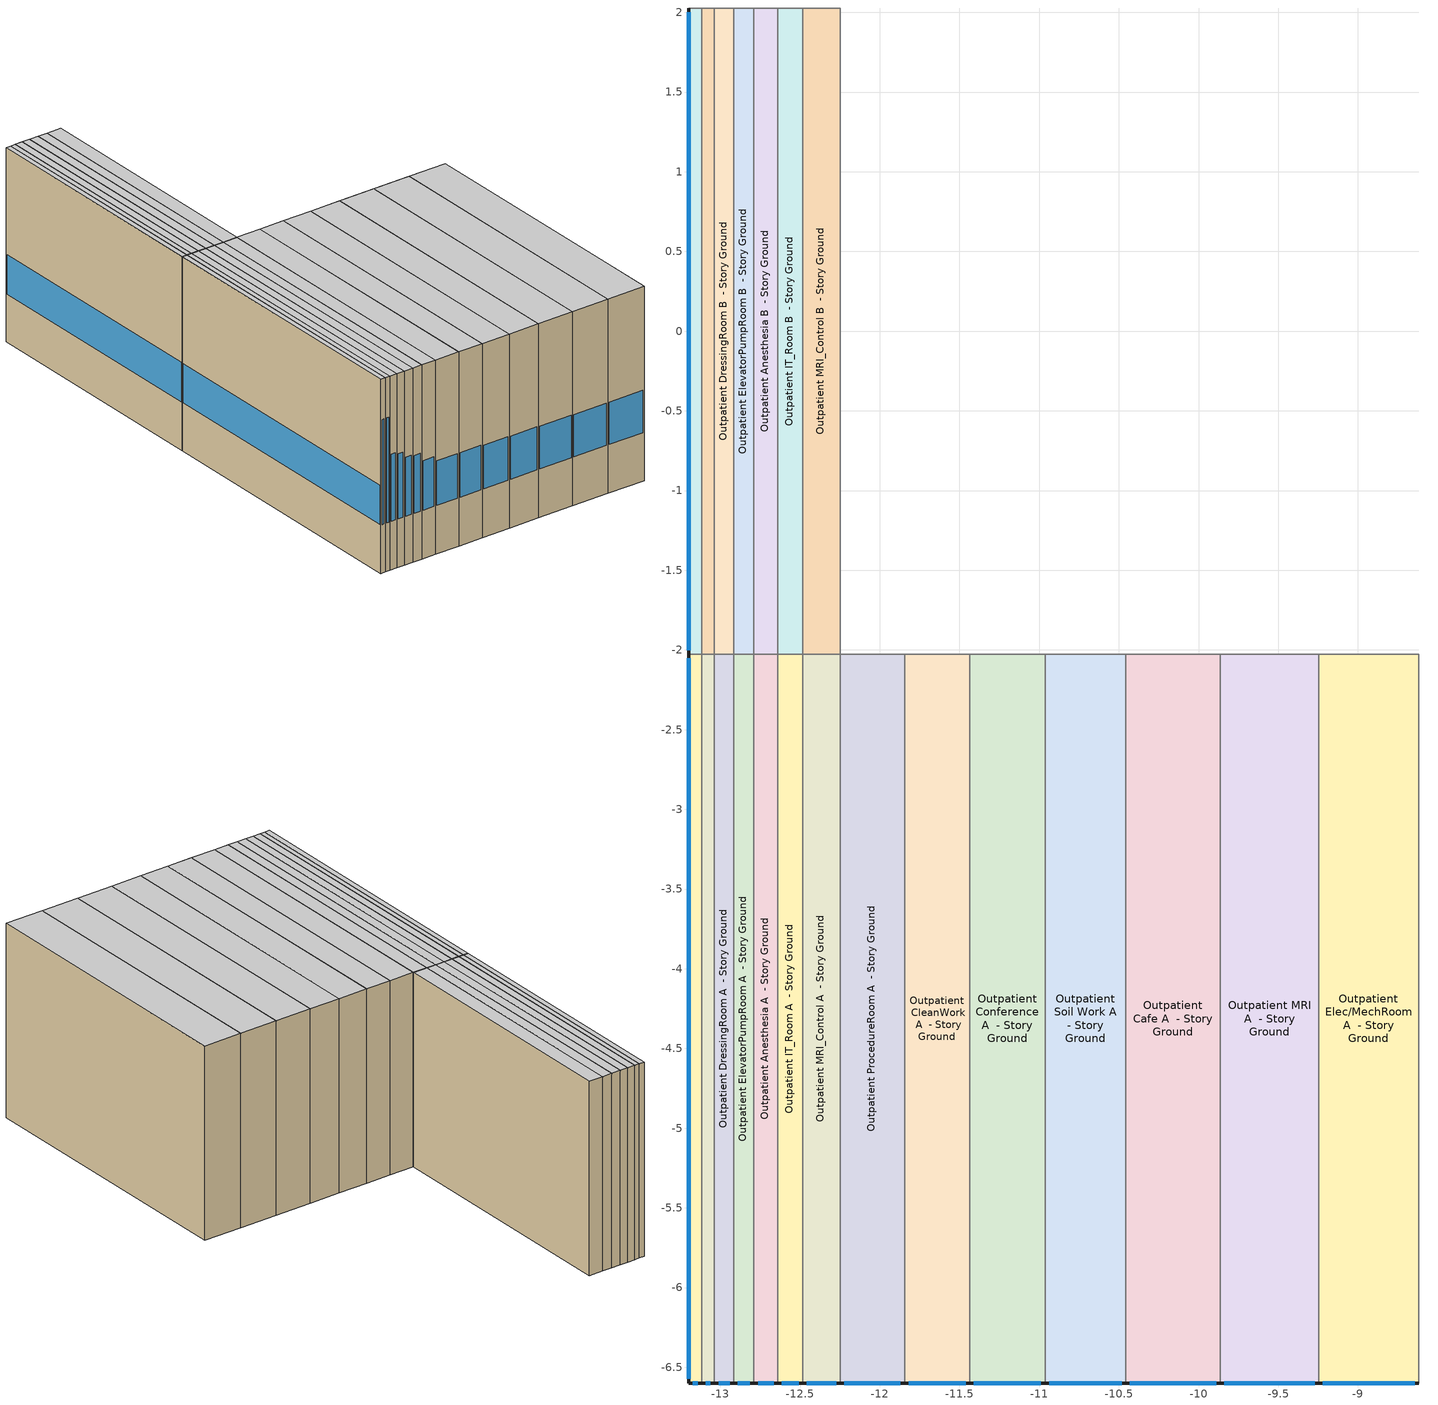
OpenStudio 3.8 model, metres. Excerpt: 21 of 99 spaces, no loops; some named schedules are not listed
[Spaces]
Outpatient BioHazard A  - Story Ground
 floor ground (ext-slab-steel-frame): -13.2,-6.6 -13.2,-2.03 -13.12,-2.03 -13.12,-6.6 z0
 wall outside (Typical Insulated Steel Framed Exterior Wall R-5.62): -13.2,-2.03 -13.2,-6.6 -13.12,-6.6 z0:3.05
 wall to Outpatient BioHazard B  - Story Ground: -13.12,-2.03 -13.2,-2.03 z0:3.05
 wall to Outpatient MedGas A  - Story Ground: -13.12,-6.6 -13.12,-2.03 z0:3.05
 window (U 1.22 SHGC 0.54 Simple Glazing Window SHGC 0.54): -13.2,-2.05 -13.2,-6.57 z0.76:1.38; -13.17,-6.6 -13.14,-6.6 z0.76:2.41
 ceiling to Outpatient Hall A end_a - Story Top: -13.12,-6.6 -13.12,-2.03 -13.2,-2.03 -13.2,-6.6 z3.05
Outpatient BioHazard B  - Story Ground
 floor ground (ext-slab-steel-frame): -13.2,-2.03 -13.2,2.03 -13.12,2.03 -13.12,-2.03 z0
 wall outside (Typical Insulated Steel Framed Exterior Wall R-5.62): -13.2,2.03 -13.2,-2.03 z0:3.05
 wall to Outpatient BioHazard C  - Story Ground: -13.12,2.03 -13.2,2.03 z0:3.05
 wall to Outpatient MedGas B  - Story Ground: -13.12,-2.03 -13.12,2.03 z0:3.05
 window (U 1.22 SHGC 0.54 Simple Glazing Window SHGC 0.54): -13.2,2 -13.2,-2 z0.76:1.38
 ceiling to Outpatient Hall B end_a - Story Top: -13.12,-2.03 -13.12,2.03 -13.2,2.03 -13.2,-2.03 z3.05
Outpatient MedGas A  - Story Ground
 floor ground (ext-slab-steel-frame): -13.12,-6.6 -13.12,-2.03 -13.04,-2.03 -13.04,-6.6 z0
 wall outside (Typical Insulated Steel Framed Exterior Wall R-5.62): -13.12,-6.6 -13.04,-6.6 z0:3.05
 wall to Outpatient MedGas B  - Story Ground: -13.04,-2.03 -13.12,-2.03 z0:3.05
 wall to Outpatient DressingRoom A  - Story Ground: -13.04,-6.6 -13.04,-2.03 z0:3.05
 window (U 1.22 SHGC 0.54 Simple Glazing Window SHGC 0.54): -13.09,-6.6 -13.06,-6.6 z0.76:2.41
 ceiling to Outpatient Hall A end_a - Story Top: -13.04,-6.6 -13.04,-2.03 -13.12,-2.03 -13.12,-6.6 z3.05
Outpatient MedGas B  - Story Ground
 floor ground (ext-slab-steel-frame): -13.12,-2.03 -13.12,2.03 -13.04,2.03 -13.04,-2.03 z0
 wall to Outpatient MedGas C  - Story Ground: -13.04,2.03 -13.12,2.03 z0:3.05
 wall to Outpatient DressingRoom B  - Story Ground: -13.04,-2.03 -13.04,2.03 z0:3.05
 ceiling to Outpatient Hall B end_a - Story Top: -13.04,-2.03 -13.04,2.03 -13.12,2.03 -13.12,-2.03 z3.05
Outpatient DressingRoom A  - Story Ground
 floor ground (ext-slab-steel-frame): -13.04,-6.6 -13.04,-2.03 -12.92,-2.03 -12.92,-6.6 z0
 wall outside (Typical Insulated Steel Framed Exterior Wall R-5.62): -13.04,-6.6 -12.92,-6.6 z0:3.05
 wall to Outpatient DressingRoom B  - Story Ground: -12.92,-2.03 -13.04,-2.03 z0:3.05
 wall to Outpatient ElevatorPumpRoom A  - Story Ground: -12.92,-6.6 -12.92,-2.03 z0:3.05
 window (U 1.22 SHGC 0.54 Simple Glazing Window SHGC 0.54): -13.01,-6.6 -12.94,-6.6 z0.76:1.81
 ceiling to Outpatient Hall A end_a - Story Top: -12.92,-6.6 -12.92,-2.03 -13.04,-2.03 -13.04,-6.6 z3.05
Outpatient DressingRoom B  - Story Ground
 floor ground (ext-slab-steel-frame): -13.04,-2.03 -13.04,2.03 -12.92,2.03 -12.92,-2.03 z0
 wall to Outpatient DressingRoom C  - Story Ground: -12.92,2.03 -13.04,2.03 z0:3.05
 wall to Outpatient ElevatorPumpRoom B  - Story Ground: -12.92,-2.03 -12.92,2.03 z0:3.05
 ceiling to Outpatient Hall B end_a - Story Top: -12.92,-2.03 -12.92,2.03 -13.04,2.03 -13.04,-2.03 z3.05
Outpatient ElevatorPumpRoom A  - Story Ground
 floor ground (ext-slab-steel-frame): -12.92,-6.6 -12.92,-2.03 -12.79,-2.03 -12.79,-6.6 z0
 wall outside (Typical Insulated Steel Framed Exterior Wall R-5.62): -12.92,-6.6 -12.79,-6.6 z0:3.05
 wall to Outpatient ElevatorPumpRoom B  - Story Ground: -12.79,-2.03 -12.92,-2.03 z0:3.05
 wall to Outpatient Anesthesia A  - Story Ground: -12.79,-6.6 -12.79,-2.03 z0:3.05
 window (U 1.22 SHGC 0.54 Simple Glazing Window SHGC 0.54): -12.89,-6.6 -12.81,-6.6 z0.76:1.78
 ceiling to Outpatient Hall A end_a - Story Top: -12.79,-6.6 -12.79,-2.03 -12.92,-2.03 -12.92,-6.6 z3.05
Outpatient ElevatorPumpRoom B  - Story Ground
 floor ground (ext-slab-steel-frame): -12.92,-2.03 -12.92,2.03 -12.79,2.03 -12.79,-2.03 z0
 wall to Outpatient ElevatorPumpRoom C  - Story Ground: -12.79,2.03 -12.92,2.03 z0:3.05
 wall to Outpatient Anesthesia B  - Story Ground: -12.79,-2.03 -12.79,2.03 z0:3.05
 ceiling to Outpatient Hall B end_a - Story Top: -12.79,-2.03 -12.79,2.03 -12.92,2.03 -12.92,-2.03 z3.05
Outpatient Anesthesia A  - Story Ground
 floor ground (ext-slab-steel-frame): -12.79,-6.6 -12.79,-2.03 -12.64,-2.03 -12.64,-6.6 z0
 wall outside (Typical Insulated Steel Framed Exterior Wall R-5.62): -12.79,-6.6 -12.64,-6.6 z0:3.05
 wall to Outpatient Anesthesia B  - Story Ground: -12.64,-2.03 -12.79,-2.03 z0:3.05
 wall to Outpatient IT_Room A  - Story Ground: -12.64,-6.6 -12.64,-2.03 z0:3.05
 window (U 1.22 SHGC 0.54 Simple Glazing Window SHGC 0.54): -12.76,-6.6 -12.66,-6.6 z0.76:1.68
 ceiling to Outpatient Hall A end_a - Story Top: -12.64,-6.6 -12.64,-2.03 -12.79,-2.03 -12.79,-6.6 z3.05
Outpatient Anesthesia B  - Story Ground
 floor ground (ext-slab-steel-frame): -12.79,-2.03 -12.79,2.03 -12.64,2.03 -12.64,-2.03 z0
 wall to Outpatient Anesthesia C  - Story Ground: -12.64,2.03 -12.79,2.03 z0:3.05
 wall to Outpatient IT_Room B  - Story Ground: -12.64,-2.03 -12.64,2.03 z0:3.05
 ceiling to Outpatient Hall B end_a - Story Top: -12.64,-2.03 -12.64,2.03 -12.79,2.03 -12.79,-2.03 z3.05
Outpatient IT_Room A  - Story Ground
 floor ground (ext-slab-steel-frame): -12.64,-6.6 -12.64,-2.03 -12.48,-2.03 -12.48,-6.6 z0
 wall outside (Typical Insulated Steel Framed Exterior Wall R-5.62): -12.64,-6.6 -12.48,-6.6 z0:3.05
 wall to Outpatient IT_Room B  - Story Ground: -12.48,-2.03 -12.64,-2.03 z0:3.05
 wall to Outpatient MRI_Control A  - Story Ground: -12.48,-6.6 -12.48,-2.03 z0:3.05
 window (U 1.22 SHGC 0.54 Simple Glazing Window SHGC 0.54): -12.61,-6.6 -12.51,-6.6 z0.76:1.67
 ceiling to Outpatient Hall A end_a - Story Top: -12.48,-6.6 -12.48,-2.03 -12.64,-2.03 -12.64,-6.6 z3.05
Outpatient IT_Room B  - Story Ground
 floor ground (ext-slab-steel-frame): -12.64,-2.03 -12.64,2.03 -12.48,2.03 -12.48,-2.03 z0
 wall to Outpatient IT_Room C  - Story Ground: -12.48,2.03 -12.64,2.03 z0:3.05
 wall to Outpatient MRI_Control B  - Story Ground: -12.48,-2.03 -12.48,2.03 z0:3.05
 ceiling to Outpatient Hall B end_a - Story Top: -12.48,-2.03 -12.48,2.03 -12.64,2.03 -12.64,-2.03 z3.05
Outpatient MRI_Control A  - Story Ground
 floor ground (ext-slab-steel-frame): -12.48,-6.6 -12.48,-2.03 -12.25,-2.03 -12.25,-6.6 z0
 wall outside (Typical Insulated Steel Framed Exterior Wall R-5.62): -12.48,-6.6 -12.25,-6.6 z0:3.05
 wall to Outpatient MRI_Control B  - Story Ground: -12.25,-2.03 -12.48,-2.03 z0:3.05
 wall to Outpatient ProcedureRoom A  - Story Ground: -12.25,-6.6 -12.25,-2.03 z0:3.05
 window (U 1.22 SHGC 0.54 Simple Glazing Window SHGC 0.54): -12.46,-6.6 -12.27,-6.6 z0.76:1.54
 ceiling to Outpatient Hall A end_a - Story Top: -12.25,-6.6 -12.25,-2.03 -12.48,-2.03 -12.48,-6.6 z3.05
Outpatient MRI_Control B  - Story Ground
 floor ground (ext-slab-steel-frame): -12.48,-2.03 -12.48,2.03 -12.25,2.03 -12.25,-2.03 z0
 wall to Outpatient MRI_Control C  - Story Ground: -12.25,2.03 -12.48,2.03 z0:3.05
 wall to Outpatient ProcedureRoom B  - Story Ground: -12.25,-2.03 -12.25,2.03 z0:3.05
 ceiling to Outpatient Hall B end_a - Story Top: -12.25,-2.03 -12.25,2.03 -12.48,2.03 -12.48,-2.03 z3.05
Outpatient ProcedureRoom A  - Story Ground
 floor ground (ext-slab-steel-frame): -12.25,-6.6 -12.25,-2.03 -11.84,-2.03 -11.84,-6.6 z0
 wall outside (Typical Insulated Steel Framed Exterior Wall R-5.62): -12.25,-6.6 -11.84,-6.6 z0:3.05
 wall to Outpatient ProcedureRoom B  - Story Ground: -11.84,-2.03 -12.25,-2.03 z0:3.05
 wall to Outpatient CleanWork A  - Story Ground: -11.84,-6.6 -11.84,-2.03 z0:3.05
 window (U 1.22 SHGC 0.54 Simple Glazing Window SHGC 0.54): -12.22,-6.6 -11.87,-6.6 z0.76:1.46
 ceiling to Outpatient Hall A end_a - Story Top: -11.84,-6.6 -11.84,-2.03 -12.25,-2.03 -12.25,-6.6 z3.05
Outpatient CleanWork A  - Story Ground
 floor ground (ext-slab-steel-frame): -11.84,-6.6 -11.84,-2.03 -11.44,-2.03 -11.44,-6.6 z0
 wall outside (Typical Insulated Steel Framed Exterior Wall R-5.62): -11.84,-6.6 -11.44,-6.6 z0:3.05
 wall to Outpatient CleanWork B  - Story Ground: -11.44,-2.03 -11.84,-2.03 z0:3.05
 wall to Outpatient Conference A  - Story Ground: -11.44,-6.6 -11.44,-2.03 z0:3.05
 window (U 1.22 SHGC 0.54 Simple Glazing Window SHGC 0.54): -11.82,-6.6 -11.46,-6.6 z0.76:1.46
 ceiling to Outpatient Hall A end_a - Story Top: -11.44,-6.6 -11.44,-2.03 -11.84,-2.03 -11.84,-6.6 z3.05
Outpatient Conference A  - Story Ground
 floor ground (ext-slab-steel-frame): -11.44,-6.6 -11.44,-2.03 -10.96,-2.03 -10.96,-6.6 z0
 wall outside (Typical Insulated Steel Framed Exterior Wall R-5.62): -11.44,-6.6 -10.96,-6.6 z0:3.05
 wall to Outpatient Conference B  - Story Ground: -10.96,-2.03 -11.44,-2.03 z0:3.05
 wall to Outpatient Soil Work A  - Story Ground: -10.96,-6.6 -10.96,-2.03 z0:3.05
 window (U 1.22 SHGC 0.54 Simple Glazing Window SHGC 0.54): -11.41,-6.6 -10.99,-6.6 z0.76:1.45
 ceiling to Outpatient Hall A end_a - Story Top: -10.96,-6.6 -10.96,-2.03 -11.44,-2.03 -11.44,-6.6 z3.05
Outpatient Soil Work A  - Story Ground
 floor ground (ext-slab-steel-frame): -10.96,-6.6 -10.96,-2.03 -10.46,-2.03 -10.46,-6.6 z0
 wall outside (Typical Insulated Steel Framed Exterior Wall R-5.62): -10.96,-6.6 -10.46,-6.6 z0:3.05
 wall to Outpatient Soil Work B  - Story Ground: -10.46,-2.03 -10.96,-2.03 z0:3.05
 wall to Outpatient Cafe A  - Story Ground: -10.46,-6.6 -10.46,-2.03 z0:3.05
 window (U 1.22 SHGC 0.54 Simple Glazing Window SHGC 0.54): -10.94,-6.6 -10.48,-6.6 z0.76:1.44
 ceiling to Outpatient Hall A end_a - Story Top: -10.46,-6.6 -10.46,-2.03 -10.96,-2.03 -10.96,-6.6 z3.05
Outpatient Cafe A  - Story Ground
 floor ground (ext-slab-steel-frame): -10.46,-6.6 -10.46,-2.03 -9.86,-2.03 -9.86,-6.6 z0
 wall outside (Typical Insulated Steel Framed Exterior Wall R-5.62): -10.46,-6.6 -9.86,-6.6 z0:3.05
 wall to Outpatient Cafe B  - Story Ground: -9.86,-2.03 -10.46,-2.03 z0:3.05
 wall to Outpatient MRI A  - Story Ground: -9.86,-6.6 -9.86,-2.03 z0:3.05
 window (U 1.22 SHGC 0.54 Simple Glazing Window SHGC 0.54): -10.43,-6.6 -9.89,-6.6 z0.76:1.43
 ceiling to Outpatient Hall A end_a - Story Top: -9.86,-6.6 -9.86,-2.03 -10.46,-2.03 -10.46,-6.6 z3.05
Outpatient MRI A  - Story Ground
 floor ground (ext-slab-steel-frame): -9.86,-6.6 -9.86,-2.03 -9.25,-2.03 -9.25,-6.6 z0
 wall outside (Typical Insulated Steel Framed Exterior Wall R-5.62): -9.86,-6.6 -9.25,-6.6 z0:3.05
 wall to Outpatient MRI B  - Story Ground: -9.25,-2.03 -9.86,-2.03 z0:3.05
 wall to Outpatient Elec/MechRoom A  - Story Ground: -9.25,-6.6 -9.25,-2.03 z0:3.05
 window (U 1.22 SHGC 0.54 Simple Glazing Window SHGC 0.54): -9.84,-6.6 -9.27,-6.6 z0.76:1.43
 ceiling to Outpatient Hall A end_a - Story Top: -9.25,-6.6 -9.25,-2.03 -9.86,-2.03 -9.86,-6.6 z3.05
Outpatient Elec/MechRoom A  - Story Ground
 floor ground (ext-slab-steel-frame): -9.25,-6.6 -9.25,-2.03 -8.62,-2.03 -8.62,-6.6 z0
 wall outside (Typical Insulated Steel Framed Exterior Wall R-5.62): -9.25,-6.6 -8.62,-6.6 z0:3.05
 wall to Outpatient Elec/MechRoom B  - Story Ground: -8.62,-2.03 -9.25,-2.03 z0:3.05
 wall to Outpatient PreOp A  - Story Ground: -8.62,-6.6 -8.62,-2.03 z0:3.05
 window (U 1.22 SHGC 0.54 Simple Glazing Window SHGC 0.54): -9.22,-6.6 -8.64,-6.6 z0.76:1.43
 ceiling to Outpatient Hall A end_a - Story Top: -8.62,-6.6 -8.62,-2.03 -9.25,-2.03 -9.25,-6.6 z3.05
[Site]
Manassas Rgnl Davis_VA_USA: Latitude {deg}=38.72; Longitude {deg}=-77.5; Time Zone {hr}=-5; Elevation {m}=59; Terrain=City
[Site:WaterMainsTemperature]
Calculation Method=Correlation; Annual Average Outdoor Air Temperature {C}=14.25; Maximum Difference In Monthly Average Outdoor Air Temperatures {deltaC}=23.7
[SizingPeriod:DesignDay] Daily Dry-Bulb Temperature Range {deltaC}=11.6; Barometric Pressure {Pa}=100618; Wind Speed {m/s}=3.6; Wind Direction {deg}=200; Sky Clearness=0; Rain Indicator=No; Snow Indicator=No; Day of Month=21; Month=7; Day Type=SummerDesignDay; Daylight Saving Time Indicator=No; Dry-Bulb Temperature Range Modifier Type=DefaultMultipliers; Solar Model Indicator=ASHRAETau; ASHRAE Clear Sky Optical Depth for Beam Irradiance=0.456; ASHRAE Clear Sky Optical Depth for Diffuse Irradiance=2.131
Name | Maximum Dry-Bulb Temperature {C} | Humidity Condition Type | Wetbulb or DewPoint at Maximum Dry-Bulb {C}
Manassas Rgnl Davis Ann Clg .4% Condns DB=>MWB 1 | 33.9 | Wetbulb | 23.4
Manassas Rgnl Davis Ann Clg .4% Condns WB=>MDB 1 | 31.5 | Wetbulb | 25.1
Manassas Rgnl Davis Ann Clg 1% Condns DB=>MWB 1 | 32.6 | Wetbulb | 23.2
Manassas Rgnl Davis Ann Clg 2% Condns DP=>MDB 1 | 27.1 | Dewpoint | 22.1
[ClimateZones]
Climate Zone Institution Name 1=ASHRAE; Climate Zone Document Name 1=ANSI/ASHRAE Standard 169; Climate Zone Document Year 1=2006; Climate Zone Value 1=ASHRAE 169-2013-4A
[Building]
ComStock DOE Ref 1980-2004|Outpatient: North Axis {deg}=0; Default Construction Set=Res ComStock DOE Ref 1980-2004 - Outpatient - ASHRAE 169-2013-4A; Default Schedule Set=Building Default Schedule Set; Standards Building Type=Outpatient
[Site:GroundTemperature:BuildingSurface]
19.713, 19.665, 19.706, 19.745, 20.486, 22.11, 22.459, 22.554, 22.169, 20.607, 20.047, 19.805
[DefaultConstructionSet]
Res ComStock DOE Ref 1980-2004 - Outpatient - ASHRAE 169-2013-4A: Default Exterior Surface Constructions=Default Surface Constructions 1; Default Interior Surface Constructions=Default Surface Constructions 2; Default Ground Contact Surface Constructions=Default Surface Constructions 3; Default Exterior SubSurface Constructions=Default Sub Surface Constructions 1; Default Interior SubSurface Constructions=Default Sub Surface Constructions 2; Interior Partition Construction=Typical Interior Partition
[DefaultSurfaceConstructions]
Name | Floor Construction | Wall Construction | Roof Ceiling Construction
Default Surface Constructions 1 | Typical Insulated Exterior Mass Floor | Typical Insulated Steel Framed Exterior Wall R-11.24 | Typical IEAD Roof R-17.24
Default Surface Constructions 2 | Typical Interior Floor | Typical Interior Wall | Typical Interior Ceiling
Default Surface Constructions 3 | ext-slab-steel-frame | Typical Insulated Basement Mass Wall R-9.01
[Construction]
Typical Insulated Exterior Mass Floor: Typical Insulation R-9.06, 4 in. Normalweight Concrete Floor, Typical Carpet Pad
Typical Insulated Steel Framed Exterior Wall R-11.24: 25mm Stucco, 5/8 in. Gypsum Board, Typical Insulation R-9.06, 5/8 in. Gypsum Board
Typical IEAD Roof R-17.24: Roof Membrane, Typical Insulation R-16.12, Metal Roof Surface
Typical Interior Floor: 100mm Normalweight concrete floor, CP02 CARPET PAD
Typical Interior Wall: G01 13mm gypsum board, G01 13mm gypsum board
Typical Interior Ceiling: CP02 CARPET PAD, 100mm Normalweight concrete floor
ext-slab-steel-frame: HW CONCRETE 8 in, CP02 CARPET PAD
Typical Insulated Basement Mass Wall R-9.01: Typical Insulation R-7.46, 8 in. Concrete Block Basement Wall
U 0.59 SHGC 0.36 Simple Glazing Window U-0.59 SHGC 0.36: U 0.59 SHGC 0.36 Simple Glazing U-1.18 SHGC 0.36
U 0.59 SHGC 0.36 Simple Glazing Window U-0.59 SHGC 0.36 1: U 0.59 SHGC 0.36 Simple Glazing U-1.18 SHGC 0.36 1
Typical Insulated Metal Door: F08 Metal surface, Typical Insulation R-3.44
U 0.88 SHGC 0.16 Sgl Ref-A-L Clr 6mm: REF A CLEAR LO 6MM
Typical Overhead Door: Typical Insulation R-3.44
Typical Interior Window: Clear 3mm
Typical Interior Door; Typical Interior Partition: G05 25mm wood
InteriorFurnishings: Std Wood 6inch
Typical Insulated Steel Framed Exterior Wall R-5.62: 25mm Stucco, 5/8 in. Gypsum Board, Typical Insulation R-3.44, 5/8 in. Gypsum Board
U 1.22 SHGC 0.54 Simple Glazing Window SHGC 0.54: U 1.22 SHGC 0.54 Simple Glazing SHGC 0.54
[Material:NoMass] Roughness=Smooth; Thermal Absorptance=0.9; Solar Absorptance=0.7
Name | Thermal Resistance {m2-K/W} | Visible Absorptance
Typical Insulation R-9.06 | 1.59504 | 0.7
Typical Carpet Pad; CP02 CARPET PAD | 0.21648 | 0.8
Typical Insulation R-16.12 | 2.83962 | 0.7
Typical Insulation R-7.46 | 1.31358 | 0.7
Typical Insulation R-3.44 | 0.605662 | 0.7
[Material]
Name | Roughness | Thickness {m} | Conductivity {W/m-K} | Density {kg/m3} | Specific Heat {J/kg-K} | Thermal Absorptance | Solar Absorptance | Visible Absorptance
4 in. Normalweight Concrete Floor | MediumRough | 0.1016 | 2.31 | 2322 | 832 | 0.9 | 0.7 | 0.7
25mm Stucco | Smooth | 0.0254 | 0.72 | 1856 | 840 | 0.9 | 0.7 | 0.7
5/8 in. Gypsum Board | MediumSmooth | 0.0159 | 0.16 | 800 | 1090 | 0.9 | 0.7 | 0.7
Roof Membrane | VeryRough | 0.0095 | 0.16 | 1121.29 | 1460 | 0.9 | 0.7 | 0.7
Metal Roof Surface; F08 Metal surface | Smooth | 0.0008 | 45.28 | 7824 | 500 | 0.9 | 0.7 | 0.7
100mm Normalweight concrete floor | MediumRough | 0.1016 | 2.31045 | 2322 | 832.557 |  | 0 | 0
G01 13mm gypsum board | Smooth | 0.0127 | 0.160031 | 800.001 | 1090.73 | 0.9 | 0.7 | 0.5
HW CONCRETE 8 in | Rough | 0.2032 | 1.31125 | 2240 | 837.36 | 0.9 | 0.7 | 0.7
8 in. Concrete Block Basement Wall | MediumRough | 0.2032 | 1.326 | 1842 | 912 | 0.9 | 0.7 | 0.7
G05 25mm wood | MediumSmooth | 0.0254 | 0.15 | 608 | 1630 | 0.9 | 0.5 | 0.5
Std Wood 6inch | MediumSmooth | 0.15 | 0.12 | 540 | 1210 | 0.9 | 0.7 | 0.7
[DefaultSubSurfaceConstructions]
Name | Fixed Window Construction | Operable Window Construction | Door Construction | Glass Door Construction | Overhead Door Construction | Tubular Daylight Dome Construction | Tubular Daylight Diffuser Construction
Default Sub Surface Constructions 1 | U 0.59 SHGC 0.36 Simple Glazing Window U-0.59 SHGC 0.36 | U 0.59 SHGC 0.36 Simple Glazing Window U-0.59 SHGC 0.36 1 | Typical Insulated Metal Door | U 0.88 SHGC 0.16 Sgl Ref-A-L Clr 6mm | Typical Overhead Door | Typical Interior Window | Typical Interior Window
Default Sub Surface Constructions 2 | Typical Interior Window | Typical Interior Window | Typical Interior Door
[WindowMaterial:SimpleGlazingSystem]
Name | U-Factor {W/m2-K} | Solar Heat Gain Coefficient | Visible Transmittance
U 0.59 SHGC 0.36 Simple Glazing U-1.18 SHGC 0.36; U 0.59 SHGC 0.36 Simple Glazing U-1.18 SHGC 0.36 1 | 6.72051 | 0.36 | 0.27
U 1.22 SHGC 0.54 Simple Glazing SHGC 0.54 | 6.92748 | 0.54 | 0.38
[WindowMaterial:Glazing] Optical Data Type=SpectralAverage; Infrared Transmittance at Normal Incidence=0; Front Side Infrared Hemispherical Emissivity=0.84; Conductivity {W/m-K}=0.9; Dirt Correction Factor for Solar and Visible Transmittance=1; Solar Diffusing=No
Name | Thickness {m} | Solar Transmittance at Normal Incidence | Front Side Solar Reflectance at Normal Incidence | Back Side Solar Reflectance at Normal Incidence | Visible Transmittance at Normal Incidence | Front Side Visible Reflectance at Normal Incidence | Back Side Visible Reflectance at Normal Incidence | Back Side Infrared Hemispherical Emissivity
REF A CLEAR LO 6MM | 0.006 | 0.066 | 0.341 | 0.493 | 0.08 | 0.41 | 0.37 | 0.4
Clear 3mm | 0.003 | 0.837 | 0.075 | 0.075 | 0.898 | 0.081 | 0.081 | 0.84
[SpaceType] Standards Building Type=Outpatient
Name | Default Schedule Set | Design Specification Outdoor Air Object | Standards Space Type
Outpatient Anesthesia - ComStock DOE Ref 1980-2004 | Outpatient Anesthesia Schedule Set | Outpatient Anesthesia Ventilation | Anesthesia
Outpatient BioHazard - ComStock DOE Ref 1980-2004 | Outpatient BioHazard Schedule Set | Outpatient BioHazard Ventilation | BioHazard
Outpatient Cafe - ComStock DOE Ref 1980-2004 | Outpatient Cafe Schedule Set | Outpatient Cafe Ventilation | Cafe
Outpatient CleanWork - ComStock DOE Ref 1980-2004 | Outpatient CleanWork Schedule Set | Outpatient CleanWork Ventilation | CleanWork
Outpatient Conference - ComStock DOE Ref 1980-2004 | Outpatient Conference Schedule Set | Outpatient Conference Ventilation | Conference
Outpatient DressingRoom - ComStock DOE Ref 1980-2004 | Outpatient DressingRoom Schedule Set | Outpatient DressingRoom Ventilation | DressingRoom
Outpatient Elec/MechRoom - ComStock DOE Ref 1980-2004 | Outpatient Elec/MechRoom Schedule Set | Outpatient Elec/MechRoom Ventilation | Elec/MechRoom
Outpatient ElevatorPumpRoom - ComStock DOE Ref 1980-2004 | Outpatient ElevatorPumpRoom Schedule Set | Outpatient ElevatorPumpRoom Ventilation | ElevatorPumpRoom
Outpatient IT_Room - ComStock DOE Ref 1980-2004 | Outpatient IT_Room Schedule Set | Outpatient IT_Room Ventilation | IT_Room
Outpatient MedGas - ComStock DOE Ref 1980-2004 | Outpatient MedGas Schedule Set | Outpatient MedGas Ventilation | MedGas
Outpatient MRI - ComStock DOE Ref 1980-2004 | Outpatient MRI Schedule Set | Outpatient MRI Ventilation | MRI
Outpatient MRI_Control - ComStock DOE Ref 1980-2004 | Outpatient MRI_Control Schedule Set | Outpatient MRI_Control Ventilation | MRI_Control
Outpatient ProcedureRoom - ComStock DOE Ref 1980-2004 | Outpatient ProcedureRoom Schedule Set | Outpatient ProcedureRoom Ventilation | ProcedureRoom
Outpatient Soil Work - ComStock DOE Ref 1980-2004 | Outpatient Soil Work Schedule Set | Outpatient Soil Work Ventilation | Soil Work
[BuildingStory]
Story Ground: Nominal Z Coordinate {m}=0; Nominal Floor to Floor Height {m}=3.048
[Space] Building Story=Story Ground
Name | Space Type | Thermal Zone
Outpatient BioHazard A  - Story Ground | Outpatient BioHazard - ComStock DOE Ref 1980-2004 | Zone Outpatient BioHazard A  - Story Ground
Outpatient BioHazard B  - Story Ground | Outpatient BioHazard - ComStock DOE Ref 1980-2004 | Zone Outpatient BioHazard B  - Story Ground
Outpatient MedGas A  - Story Ground | Outpatient MedGas - ComStock DOE Ref 1980-2004 | Zone Outpatient MedGas A  - Story Ground
Outpatient MedGas B  - Story Ground | Outpatient MedGas - ComStock DOE Ref 1980-2004 | Zone Outpatient MedGas B  - Story Ground
Outpatient DressingRoom A  - Story Ground | Outpatient DressingRoom - ComStock DOE Ref 1980-2004 | Zone Outpatient DressingRoom A  - Story Ground
Outpatient DressingRoom B  - Story Ground | Outpatient DressingRoom - ComStock DOE Ref 1980-2004 | Zone Outpatient DressingRoom B  - Story Ground
Outpatient ElevatorPumpRoom A  - Story Ground | Outpatient ElevatorPumpRoom - ComStock DOE Ref 1980-2004 | Zone Outpatient ElevatorPumpRoom A  - Story Ground
Outpatient ElevatorPumpRoom B  - Story Ground | Outpatient ElevatorPumpRoom - ComStock DOE Ref 1980-2004 | Zone Outpatient ElevatorPumpRoom B  - Story Ground
Outpatient Anesthesia A  - Story Ground | Outpatient Anesthesia - ComStock DOE Ref 1980-2004 | Zone Outpatient Anesthesia A  - Story Ground
Outpatient Anesthesia B  - Story Ground | Outpatient Anesthesia - ComStock DOE Ref 1980-2004 | Zone Outpatient Anesthesia B  - Story Ground
Outpatient IT_Room A  - Story Ground | Outpatient IT_Room - ComStock DOE Ref 1980-2004 | Zone Outpatient IT_Room A  - Story Ground
Outpatient IT_Room B  - Story Ground | Outpatient IT_Room - ComStock DOE Ref 1980-2004 | Zone Outpatient IT_Room B  - Story Ground
Outpatient MRI_Control A  - Story Ground | Outpatient MRI_Control - ComStock DOE Ref 1980-2004 | Zone Outpatient MRI_Control A  - Story Ground
Outpatient MRI_Control B  - Story Ground | Outpatient MRI_Control - ComStock DOE Ref 1980-2004 | Zone Outpatient MRI_Control B  - Story Ground
Outpatient ProcedureRoom A  - Story Ground | Outpatient ProcedureRoom - ComStock DOE Ref 1980-2004 | Zone Outpatient ProcedureRoom A  - Story Ground
Outpatient CleanWork A  - Story Ground | Outpatient CleanWork - ComStock DOE Ref 1980-2004 | Zone Outpatient CleanWork A  - Story Ground
Outpatient Conference A  - Story Ground | Outpatient Conference - ComStock DOE Ref 1980-2004 | Zone Outpatient Conference A  - Story Ground
Outpatient Soil Work A  - Story Ground | Outpatient Soil Work - ComStock DOE Ref 1980-2004 | Zone Outpatient Soil Work A  - Story Ground
Outpatient Cafe A  - Story Ground | Outpatient Cafe - ComStock DOE Ref 1980-2004 | Zone Outpatient Cafe A  - Story Ground
Outpatient MRI A  - Story Ground | Outpatient MRI - ComStock DOE Ref 1980-2004 | Zone Outpatient MRI A  - Story Ground
Outpatient Elec/MechRoom A  - Story Ground | Outpatient Elec/MechRoom - ComStock DOE Ref 1980-2004 | Zone Outpatient Elec/MechRoom A  - Story Ground
[ThermalZone] Multiplier=1; Use Ideal Air Loads=No
Name | Thermostat
Zone Outpatient BioHazard A  - Story Ground | Outpatient BioHazard - ComStock DOE Ref 1980-2004 Thermostat 1
Zone Outpatient BioHazard B  - Story Ground | Outpatient BioHazard - ComStock DOE Ref 1980-2004 Thermostat
Zone Outpatient MedGas A  - Story Ground | Outpatient MedGas - ComStock DOE Ref 1980-2004 Thermostat 2
Zone Outpatient MedGas B  - Story Ground | Outpatient MedGas - ComStock DOE Ref 1980-2004 Thermostat 1
Zone Outpatient DressingRoom A  - Story Ground | Outpatient DressingRoom - ComStock DOE Ref 1980-2004 Thermostat 1
Zone Outpatient DressingRoom B  - Story Ground | Outpatient DressingRoom - ComStock DOE Ref 1980-2004 Thermostat 2
Zone Outpatient ElevatorPumpRoom A  - Story Ground | Outpatient ElevatorPumpRoom - ComStock DOE Ref 1980-2004 Thermostat 2
Zone Outpatient ElevatorPumpRoom B  - Story Ground | Outpatient ElevatorPumpRoom - ComStock DOE Ref 1980-2004 Thermostat
Zone Outpatient Anesthesia A  - Story Ground | Outpatient Anesthesia - ComStock DOE Ref 1980-2004 Thermostat 2
Zone Outpatient Anesthesia B  - Story Ground | Outpatient Anesthesia - ComStock DOE Ref 1980-2004 Thermostat
Zone Outpatient IT_Room A  - Story Ground | Outpatient IT_Room - ComStock DOE Ref 1980-2004 Thermostat 1
Zone Outpatient IT_Room B  - Story Ground | Outpatient IT_Room - ComStock DOE Ref 1980-2004 Thermostat 2
Zone Outpatient MRI_Control A  - Story Ground | Outpatient MRI_Control - ComStock DOE Ref 1980-2004 Thermostat 1
Zone Outpatient MRI_Control B  - Story Ground | Outpatient MRI_Control - ComStock DOE Ref 1980-2004 Thermostat
Zone Outpatient ProcedureRoom A  - Story Ground | Outpatient ProcedureRoom - ComStock DOE Ref 1980-2004 Thermostat 1
Zone Outpatient CleanWork A  - Story Ground | Outpatient CleanWork - ComStock DOE Ref 1980-2004 Thermostat
Zone Outpatient Conference A  - Story Ground | Outpatient Conference - ComStock DOE Ref 1980-2004 Thermostat 1
Zone Outpatient Soil Work A  - Story Ground | Outpatient Soil Work - ComStock DOE Ref 1980-2004 Thermostat 2
Zone Outpatient Cafe A  - Story Ground | Outpatient Cafe - ComStock DOE Ref 1980-2004 Thermostat
Zone Outpatient MRI A  - Story Ground | Outpatient MRI - ComStock DOE Ref 1980-2004 Thermostat
Zone Outpatient Elec/MechRoom A  - Story Ground | Outpatient Elec/MechRoom - ComStock DOE Ref 1980-2004 Thermostat 2
[People:Definition] Number of People Calculation Method=People/Area; Fraction Radiant=0.3
Name | People per Space Floor Area {person/m2}
Outpatient Conference People Definition | 0.499984
Outpatient Soil Work People Definition; Outpatient MRI People Definition; Outpatient ProcedureRoom People Definition; Outpatient MRI_Control People Definition; Outpatient CleanWork People Definition | 0.199993
Outpatient Cafe People Definition | 0.999967
Outpatient IT_Room People Definition | 0.0500522
[People] Work Efficiency Schedule=Work Efficiency Schedule; Clothing Insulation Schedule=Clothing Schedule; Air Velocity Schedule=Air Velocity Schedule; Multiplier=1
Name | People Definition | Space or SpaceType
Outpatient Conference People | Outpatient Conference People Definition | Outpatient Conference - ComStock DOE Ref 1980-2004
Outpatient Soil Work People | Outpatient Soil Work People Definition | Outpatient Soil Work - ComStock DOE Ref 1980-2004
Outpatient MRI People | Outpatient MRI People Definition | Outpatient MRI - ComStock DOE Ref 1980-2004
Outpatient ProcedureRoom People | Outpatient ProcedureRoom People Definition | Outpatient ProcedureRoom - ComStock DOE Ref 1980-2004
Outpatient Cafe People | Outpatient Cafe People Definition | Outpatient Cafe - ComStock DOE Ref 1980-2004
Outpatient IT_Room People | Outpatient IT_Room People Definition | Outpatient IT_Room - ComStock DOE Ref 1980-2004
Outpatient MRI_Control People | Outpatient MRI_Control People Definition | Outpatient MRI_Control - ComStock DOE Ref 1980-2004
Outpatient CleanWork People | Outpatient CleanWork People Definition | Outpatient CleanWork - ComStock DOE Ref 1980-2004
[Lights:Definition] Design Level Calculation Method=Watts/Area; Fraction Radiant=0.7; Fraction Visible=0.2; Return Air Fraction=0
Name | Watts per Space Floor Area {W/m2}
Outpatient Elec/MechRoom Lights Definition; Outpatient Soil Work Lights Definition; Outpatient Anesthesia Lights Definition; Outpatient CleanWork Lights Definition; Outpatient ElevatorPumpRoom - ComStock DOE Ref 1980-2004 Lights Definition | 16.1459
Outpatient Conference Lights Definition | 13.9931
Outpatient MedGas Lights Definition; Outpatient BioHazard Lights Definition; Outpatient Cafe Lights Definition | 9.68752
Outpatient MRI Lights Definition; Outpatient MRI_Control Lights Definition | 4.30556
Outpatient ProcedureRoom Lights Definition | 29.0626
Outpatient IT_Room Lights Definition | 11.8403
[Lights] Fraction Replaceable=1
Name | Lights Definition | Space or SpaceType
Outpatient Elec/MechRoom Lights | Outpatient Elec/MechRoom Lights Definition | Outpatient Elec/MechRoom - ComStock DOE Ref 1980-2004
Outpatient Conference Lights | Outpatient Conference Lights Definition | Outpatient Conference - ComStock DOE Ref 1980-2004
Outpatient MedGas Lights | Outpatient MedGas Lights Definition | Outpatient MedGas - ComStock DOE Ref 1980-2004
Outpatient Soil Work Lights | Outpatient Soil Work Lights Definition | Outpatient Soil Work - ComStock DOE Ref 1980-2004
Outpatient MRI Lights | Outpatient MRI Lights Definition | Outpatient MRI - ComStock DOE Ref 1980-2004
Outpatient Anesthesia Lights | Outpatient Anesthesia Lights Definition | Outpatient Anesthesia - ComStock DOE Ref 1980-2004
Outpatient ProcedureRoom Lights | Outpatient ProcedureRoom Lights Definition | Outpatient ProcedureRoom - ComStock DOE Ref 1980-2004
Outpatient BioHazard Lights | Outpatient BioHazard Lights Definition | Outpatient BioHazard - ComStock DOE Ref 1980-2004
Outpatient Cafe Lights | Outpatient Cafe Lights Definition | Outpatient Cafe - ComStock DOE Ref 1980-2004
Outpatient IT_Room Lights | Outpatient IT_Room Lights Definition | Outpatient IT_Room - ComStock DOE Ref 1980-2004
Outpatient MRI_Control Lights | Outpatient MRI_Control Lights Definition | Outpatient MRI_Control - ComStock DOE Ref 1980-2004
Outpatient CleanWork Lights | Outpatient CleanWork Lights Definition | Outpatient CleanWork - ComStock DOE Ref 1980-2004
Outpatient ElevatorPumpRoom - ComStock DOE Ref 1980-2004 Lights | Outpatient ElevatorPumpRoom - ComStock DOE Ref 1980-2004 Lights Definition | Outpatient ElevatorPumpRoom - ComStock DOE Ref 1980-2004
[ElectricEquipment:Definition] Design Level Calculation Method=Watts/Area; Fraction Latent=0; Fraction Radiant=0.5; Fraction Lost=0
Name | Watts per Space Floor Area {W/m2}
Outpatient Elec/MechRoom Elec Equip Definition | 53.8196
Outpatient Conference Elec Equip Definition; Outpatient Cafe Elec Equip Definition | 10.7639
Outpatient MedGas Elec Equip Definition; Outpatient BioHazard Elec Equip Definition | 1.07639
Outpatient Soil Work Elec Equip Definition; Outpatient Anesthesia Elec Equip Definition; Outpatient CleanWork Elec Equip Definition | 21.5278
Outpatient MRI Elec Equip Definition | 573.716
Outpatient ProcedureRoom Elec Equip Definition | 32.2917
Outpatient IT_Room Elec Equip Definition; Outpatient MRI_Control Elec Equip Definition | 11.8403
[ElectricEquipment]
Name | Electric Equipment Definition | Space or SpaceType
Outpatient Elec/MechRoom Elec Equip | Outpatient Elec/MechRoom Elec Equip Definition | Outpatient Elec/MechRoom - ComStock DOE Ref 1980-2004
Outpatient Conference Elec Equip | Outpatient Conference Elec Equip Definition | Outpatient Conference - ComStock DOE Ref 1980-2004
Outpatient MedGas Elec Equip | Outpatient MedGas Elec Equip Definition | Outpatient MedGas - ComStock DOE Ref 1980-2004
Outpatient Soil Work Elec Equip | Outpatient Soil Work Elec Equip Definition | Outpatient Soil Work - ComStock DOE Ref 1980-2004
Outpatient MRI Elec Equip | Outpatient MRI Elec Equip Definition | Outpatient MRI - ComStock DOE Ref 1980-2004
Outpatient Anesthesia Elec Equip | Outpatient Anesthesia Elec Equip Definition | Outpatient Anesthesia - ComStock DOE Ref 1980-2004
Outpatient ProcedureRoom Elec Equip | Outpatient ProcedureRoom Elec Equip Definition | Outpatient ProcedureRoom - ComStock DOE Ref 1980-2004
Outpatient BioHazard Elec Equip | Outpatient BioHazard Elec Equip Definition | Outpatient BioHazard - ComStock DOE Ref 1980-2004
Outpatient Cafe Elec Equip | Outpatient Cafe Elec Equip Definition | Outpatient Cafe - ComStock DOE Ref 1980-2004
Outpatient IT_Room Elec Equip | Outpatient IT_Room Elec Equip Definition | Outpatient IT_Room - ComStock DOE Ref 1980-2004
Outpatient MRI_Control Elec Equip | Outpatient MRI_Control Elec Equip Definition | Outpatient MRI_Control - ComStock DOE Ref 1980-2004
Outpatient CleanWork Elec Equip | Outpatient CleanWork Elec Equip Definition | Outpatient CleanWork - ComStock DOE Ref 1980-2004
[DesignSpecification:OutdoorAir] Outdoor Air Flow per Person {m3/s-person}=0; Outdoor Air Flow Air Changes per Hour {1/hr}=0
Name | Outdoor Air Flow per Floor Area {m3/s-m2} | Outdoor Air Flow Rate {m3/s} | Outdoor Air Method
Outpatient Elec/MechRoom Ventilation; Outpatient ElevatorPumpRoom Ventilation | 0 | 0
Outpatient Conference Ventilation | 0.00471932 | 0 | Sum
Outpatient MedGas Ventilation; Outpatient BioHazard Ventilation | 0.000762 | 0 | Sum
Outpatient Soil Work Ventilation | 0.00282448 | 0 | Sum
Outpatient DressingRoom Ventilation | 0
Outpatient MRI Ventilation; Outpatient MRI_Control Ventilation; Outpatient CleanWork Ventilation | 0.001524 | 0 | Sum
Outpatient Anesthesia Ventilation | 0.002286 | 0 | Sum
Outpatient ProcedureRoom Ventilation | 0.0023876 | 0 | Sum
Outpatient Cafe Ventilation | 0.00943864 | 0 | Sum
Outpatient IT_Room Ventilation | 0.00047244 | 0 | Sum
[DefaultScheduleSet]
Name | Number of People Schedule | People Activity Level Schedule | Lighting Schedule | Electric Equipment Schedule | Infiltration Schedule | Hours of Operation Schedule
Outpatient Elec/MechRoom Schedule Set; Outpatient Conference Schedule Set; Outpatient MedGas Schedule Set; Outpatient Soil Work Schedule Set; Outpatient ElevatorPumpRoom Schedule Set; Outpatient Anesthesia Schedule Set; Outpatient ProcedureRoom Schedule Set; Outpatient BioHazard Schedule Set; Outpatient Cafe Schedule Set; Outpatient IT_Room Schedule Set; Outpatient MRI_Control Schedule Set; Outpatient CleanWork Schedule Set | Outpatient Bldg Occ | Outpatient Activity | Outpatient Bldg Light | Outpatient Bldg Equip | Outpatient Infil
Outpatient DressingRoom Schedule Set
Outpatient MRI Schedule Set | Outpatient Bldg Occ | Outpatient Activity | Outpatient Bldg Light | Outpatient Radiology Equip | Outpatient Infil
Building Default Schedule Set |  |  |  |  |  | Building Hours of Operation NonResidential
[SpaceInfiltration:DesignFlowRate] Schedule=Always On Discrete; Design Flow Rate Calculation Method=Flow/ExteriorArea; Flow per Exterior Surface Area {m3/s-m2}=0.00102523; Constant Term Coefficient=0; Temperature Term Coefficient=0; Velocity Term Coefficient=0.224; Velocity Squared Term Coefficient=0
Name | Space or SpaceType
Outpatient Anesthesia A  - Story Ground Infiltration | Outpatient Anesthesia A  - Story Ground
Outpatient BioHazard A  - Story Ground Infiltration | Outpatient BioHazard A  - Story Ground
Outpatient BioHazard B  - Story Ground Infiltration | Outpatient BioHazard B  - Story Ground
Outpatient Cafe A  - Story Ground Infiltration | Outpatient Cafe A  - Story Ground
Outpatient CleanWork A  - Story Ground Infiltration | Outpatient CleanWork A  - Story Ground
Outpatient Conference A  - Story Ground Infiltration | Outpatient Conference A  - Story Ground
Outpatient DressingRoom A  - Story Ground Infiltration | Outpatient DressingRoom A  - Story Ground
Outpatient Elec/MechRoom A  - Story Ground Infiltration | Outpatient Elec/MechRoom A  - Story Ground
Outpatient IT_Room A  - Story Ground Infiltration | Outpatient IT_Room A  - Story Ground
Outpatient MedGas A  - Story Ground Infiltration | Outpatient MedGas A  - Story Ground
Outpatient MRI A  - Story Ground Infiltration | Outpatient MRI A  - Story Ground
Outpatient MRI_Control A  - Story Ground Infiltration | Outpatient MRI_Control A  - Story Ground
Outpatient ProcedureRoom A  - Story Ground Infiltration | Outpatient ProcedureRoom A  - Story Ground
Outpatient Soil Work A  - Story Ground Infiltration | Outpatient Soil Work A  - Story Ground
[Exterior:Lights:Definition]
Name | Design Level {W}
Parking Areas and Drives Def (W/ft^2) | 0.18
Building Facades Def (W/ft^2) | 0.25
Main Entries Def (W/ft) | 30
Other Doors Def (W/ft) | 25
[Exterior:Lights] Schedule=Always On Discrete; Control Option=AstronomicalClock
Name | Exterior Lights Definition | Multiplier
Parking Areas and Drives | Parking Areas and Drives Def (W/ft^2) | 15185.4
Building Facades | Building Facades Def (W/ft^2) | 2598.08
Main Entries | Main Entries Def (W/ft) | 8
Other Doors | Other Doors Def (W/ft) | 7.78391
[ThermostatSetpoint:DualSetpoint]
Name | Heating Setpoint Temperature Schedule | Cooling Setpoint Temperature Schedule
Outpatient Elec/MechRoom - ComStock DOE Ref 1980-2004 Thermostat 2; Outpatient Conference - ComStock DOE Ref 1980-2004 Thermostat 1; Outpatient MedGas - ComStock DOE Ref 1980-2004 Thermostat 1; Outpatient MedGas - ComStock DOE Ref 1980-2004 Thermostat 2; Outpatient Soil Work - ComStock DOE Ref 1980-2004 Thermostat 2; Outpatient ElevatorPumpRoom - ComStock DOE Ref 1980-2004 Thermostat; Outpatient ElevatorPumpRoom - ComStock DOE Ref 1980-2004 Thermostat 2; Outpatient MRI - ComStock DOE Ref 1980-2004 Thermostat; Outpatient Anesthesia - ComStock DOE Ref 1980-2004 Thermostat; Outpatient Anesthesia - ComStock DOE Ref 1980-2004 Thermostat 2; Outpatient ProcedureRoom - ComStock DOE Ref 1980-2004 Thermostat 1; Outpatient BioHazard - ComStock DOE Ref 1980-2004 Thermostat; Outpatient BioHazard - ComStock DOE Ref 1980-2004 Thermostat 1; Outpatient Cafe - ComStock DOE Ref 1980-2004 Thermostat; Outpatient IT_Room - ComStock DOE Ref 1980-2004 Thermostat 1; Outpatient IT_Room - ComStock DOE Ref 1980-2004 Thermostat 2; Outpatient MRI_Control - ComStock DOE Ref 1980-2004 Thermostat; Outpatient MRI_Control - ComStock DOE Ref 1980-2004 Thermostat 1; Outpatient CleanWork - ComStock DOE Ref 1980-2004 Thermostat | Outpatient HtgSetp | Outpatient ClgSetp
Outpatient DressingRoom - ComStock DOE Ref 1980-2004 Thermostat 1; Outpatient DressingRoom - ComStock DOE Ref 1980-2004 Thermostat 2
[InternalMass:Definition]
Internal Mass Definition 1: Construction=InteriorFurnishings; Design Level Calculation Method=SurfaceArea/Area; Surface Area per Space Floor Area=2
[InternalMass] Internal Mass Definition=Internal Mass Definition 1; Multiplier=1
Name | Space or SpaceType
Outpatient BioHazard B  - Story Ground Mass | Outpatient BioHazard B  - Story Ground
Outpatient Anesthesia B  - Story Ground Mass | Outpatient Anesthesia B  - Story Ground
Outpatient MRI A  - Story Ground Mass | Outpatient MRI A  - Story Ground
Outpatient CleanWork A  - Story Ground Mass | Outpatient CleanWork A  - Story Ground
Outpatient Cafe A  - Story Ground Mass | Outpatient Cafe A  - Story Ground
Outpatient ElevatorPumpRoom B  - Story Ground Mass | Outpatient ElevatorPumpRoom B  - Story Ground
Outpatient ProcedureRoom A  - Story Ground Mass | Outpatient ProcedureRoom A  - Story Ground
Outpatient Soil Work A  - Story Ground Mass | Outpatient Soil Work A  - Story Ground
Outpatient MRI_Control B  - Story Ground Mass | Outpatient MRI_Control B  - Story Ground
Outpatient MedGas B  - Story Ground Mass | Outpatient MedGas B  - Story Ground
Outpatient BioHazard A  - Story Ground Mass | Outpatient BioHazard A  - Story Ground
Outpatient ElevatorPumpRoom A  - Story Ground Mass | Outpatient ElevatorPumpRoom A  - Story Ground
Outpatient Conference A  - Story Ground Mass | Outpatient Conference A  - Story Ground
Outpatient MRI_Control A  - Story Ground Mass | Outpatient MRI_Control A  - Story Ground
Outpatient IT_Room A  - Story Ground Mass | Outpatient IT_Room A  - Story Ground
Outpatient Anesthesia A  - Story Ground Mass | Outpatient Anesthesia A  - Story Ground
Outpatient MedGas A  - Story Ground Mass | Outpatient MedGas A  - Story Ground
Outpatient IT_Room B  - Story Ground Mass | Outpatient IT_Room B  - Story Ground
Outpatient Elec/MechRoom A  - Story Ground Mass | Outpatient Elec/MechRoom A  - Story Ground
[Schedule:Ruleset]
Name | Default Day Schedule | Summer Design Day Schedule | Winter Design Day Schedule
Clothing Schedule | Clothing Schedule Default Winter Clothes
Air Velocity Schedule | Air Velocity Schedule Default
Work Efficiency Schedule | Work Efficiency Schedule Default
Outpatient Bldg Occ | Outpatient Bldg Occ Default | Outpatient Bldg Occ Summer Design Day | Outpatient Bldg Occ Winter Design Day
Outpatient Activity | Outpatient Activity Default | Outpatient Activity Summer Design Day | Outpatient Activity Winter Design Day
Outpatient Bldg Light | Outpatient Bldg Light Default | Outpatient Bldg Light Summer Design Day | Outpatient Bldg Light Winter Design Day
Outpatient Radiology Equip | Outpatient Radiology Equip Default | Outpatient Radiology Equip Summer Design Day | Outpatient Radiology Equip Winter Design Day
Outpatient Infil | Outpatient Infil Default | Outpatient Infil Summer Design Day | Outpatient Infil Winter Design Day
Outpatient Bldg Equip | Outpatient Bldg Equip Default | Outpatient Bldg Equip Summer Design Day | Outpatient Bldg Equip Winter Design Day
Outpatient HtgSetp | Outpatient HtgSetp Default | Outpatient HtgSetp Summer Design Day | Outpatient HtgSetp Winter Design Day
Outpatient ClgSetp | Outpatient ClgSetp Default | Outpatient ClgSetp Summer Design Day | Outpatient ClgSetp Winter Design Day
Building Hours of Operation NonResidential | Building Hours of Operation NonResidential Default | Building Hours of Operation NonResidential Summer Design Day | Building Hours of Operation NonResidential Winter Design Day
[Schedule:Day]
Outpatient Bldg Occ Default: Average, 4, 30, 0.05, 4, 45, 0.06875, 5, 0, 0.0875, 5, 15, 0.10625, 5, 30, 0.125, 5, 45, 0.14375, 6, 0, 0.1625, 6, 15, 0.18125, 6, 30, 0.2, 7, 0, 0.2, 7, 15, 0.275, 7, 30, 0.35, 7, 45, 0.425, 8, 0, 0.5, 8, 15, 0.6, 8, 30, 0.7, 8, 45, 0.8, 9, 0, 0.9, 16, 15, 0.9, 16, 30, 0.85, 16, 45, 0.8, 17, 0, 0.75, 17, 15, 0.7, 17, 30, 0.65, 17, 45, 0.6, 18, 0, 0.55, 18, 15, 0.5, 18, 30, 0.4625, 18, 45, 0.425, 19, 0, 0.3875, 19, 15, 0.35, 19, 30, 0.3125, 19, 45, 0.275, 20, 0, 0.2375, 20, 15, 0.2, 20, 30, 0.18125, 20, 45, 0.1625, 21, 0, 0.14375, 21, 15, 0.125, 21, 30, 0.10625, 21, 45, 0.0875, 22, 0, 0.06875, 22, 15, 0.05, 24, 0, 0.05
Outpatient Bldg Occ Summer Design Day: No, 4, 0, 0.05, 6, 0, 0.2, 7, 0, 0.5, 18, 0, 0.9, 20, 0, 0.5, 22, 0, 0.2, 24, 0, 0.05
Outpatient Bldg Occ Winter Design Day: No, 8, 0, 0, 17, 0, 0.05, 24, 0, 0
Outpatient HtgSetp Default: Average, 6, 30, 18.3, 17, 15, 21.1, 24, 0, 18.3
Outpatient HtgSetp Summer Design Day: No, 5, 0, 18.3, 18, 0, 21.1, 24, 0, 18.3
Outpatient HtgSetp Winter Design Day: No, 7, 0, 18.3, 15, 0, 21.1, 24, 0, 18.3
Outpatient ClgSetp Default: Average, 6, 30, 25, 17, 15, 22.2, 24, 0, 25
Outpatient ClgSetp Summer Design Day: No, 5, 0, 25, 18, 0, 22.2, 24, 0, 25
Outpatient ClgSetp Winter Design Day: No, 7, 0, 25, 15, 0, 22.2, 24, 0, 25
Building Hours of Operation NonResidential Default: No, 7, 30, 0, 19, 15, 1, 24, 0, 0
Building Hours of Operation NonResidential Winter Design Day; Building Hours of Operation NonResidential Summer Design Day: No, 24, 0, 1
[Schedule:Rule]
Schedule Rule 11: Schedule Ruleset=Outpatient HtgSetp; Rule Order=0; Day Schedule=Outpatient HtgSetp Wknd Day; Apply Sunday=Yes; Apply Saturday=Yes; Date Specification Type=DateRange; Start Month=1; Start Day=1; End Month=12; End Day=31
Schedule Rule 12: Schedule Ruleset=Outpatient ClgSetp; Rule Order=0; Day Schedule=Outpatient ClgSetp Wknd Day; Apply Sunday=Yes; Apply Saturday=Yes; Date Specification Type=DateRange; Start Month=1; Start Day=1; End Month=12; End Day=31
Building Hours of Operation NonResidential Saturday Rule: Schedule Ruleset=Building Hours of Operation NonResidential; Rule Order=1; Day Schedule=Building Hours of Operation NonResidential Saturday; Apply Saturday=Yes; Date Specification Type=DateRange; Start Month=1; Start Day=1; End Month=12; End Day=24
Building Hours of Operation NonResidential Sunday Rule: Schedule Ruleset=Building Hours of Operation NonResidential; Rule Order=0; Day Schedule=Building Hours of Operation NonResidential Sunday; Apply Sunday=Yes; Date Specification Type=DateRange; Start Month=1; Start Day=1; End Month=12; End Day=31
autogen Schedule Rule 12 1: Schedule Ruleset=Outpatient ClgSetp; Rule Order=1; Day Schedule=autogen Schedule Rule 12 1_day_sch; Apply Sunday=Yes; Apply Saturday=Yes; Date Specification Type=SpecificDates; Apply Monday=Yes; Apply Tuesday=Yes; Apply Wednesday=Yes; Apply Thursday=Yes; Apply Friday=Yes; Specific Month 1=12; Specific Day 1=31
autogen Schedule Rule 12 2: Schedule Ruleset=Outpatient ClgSetp; Rule Order=2; Day Schedule=autogen Schedule Rule 12 2_day_sch; Apply Sunday=Yes; Apply Saturday=Yes; Date Specification Type=SpecificDates; Apply Monday=Yes; Apply Tuesday=Yes; Apply Wednesday=Yes; Apply Thursday=Yes; Apply Friday=Yes; Specific Month 1=1; Specific Day 1=3; Specific Month 2=1; Specific Day 2=10; Specific Month 3=1; Specific Day 3=17; Specific Month 4=1; Specific Day 4=24; Specific Month 5=1; Specific Day 5=31; Specific Month 6=2; Specific Day 6=7; Specific Month 7=2; Specific Day 7=14; Specific Month 8=2; Specific Day 8=21; Specific Month 9=2; Specific Day 9=28; Specific Month 10=3; Specific Day 10=6; Specific Month 11=3; Specific Day 11=13; Specific Month 12=3; Specific Day 12=20; Specific Month 13=3; Specific Day 13=27; Specific Month 14=4; Specific Day 14=3; Specific Month 15=4; Specific Day 15=10; Specific Month 16=4; Specific Day 16=17; Specific Month 17=4; Specific Day 17=24; Specific Month 18=5; Specific Day 18=1; Specific Month 19=5; Specific Day 19=8; Specific Month 20=5; Specific Day 20=15; Specific Month 21=5; Specific Day 21=22; Specific Month 22=5; Specific Day 22=29; Specific Month 23=6; Specific Day 23=5; Specific Month 24=6; Specific Day 24=12; Specific Month 25=6; Specific Day 25=19; Specific Month 26=6; Specific Day 26=26; Specific Month 27=7; Specific Day 27=3; Specific Month 28=7; Specific Day 28=10; Specific Month 29=7; Specific Day 29=17; Specific Month 30=7; Specific Day 30=24; Specific Month 31=7; Specific Day 31=31; Specific Month 32=8; Specific Day 32=7; Specific Month 33=8; Specific Day 33=14; Specific Month 34=8; Specific Day 34=21; Specific Month 35=8; Specific Day 35=28; Specific Month 36=9; Specific Day 36=4; Specific Month 37=9; Specific Day 37=11; Specific Month 38=9; Specific Day 38=18; Specific Month 39=9; Specific Day 39=25; Specific Month 40=10; Specific Day 40=2; Specific Month 41=10; Specific Day 41=9; Specific Month 42=10; Specific Day 42=16; Specific Month 43=10; Specific Day 43=23; Specific Month 44=10; Specific Day 44=30; Specific Month 45=11; Specific Day 45=6; Specific Month 46=11; Specific Day 46=13; Specific Month 47=11; Specific Day 47=20; Specific Month 48=11; Specific Day 48=27; Specific Month 49=12; Specific Day 49=4; Specific Month 50=12; Specific Day 50=11; Specific Month 51=12; Specific Day 51=18; Specific Month 52=12; Specific Day 52=25
autogen Schedule Rule 11 1: Schedule Ruleset=Outpatient HtgSetp; Rule Order=1; Day Schedule=autogen Schedule Rule 11 1_day_sch; Apply Sunday=Yes; Apply Saturday=Yes; Date Specification Type=SpecificDates; Apply Monday=Yes; Apply Tuesday=Yes; Apply Wednesday=Yes; Apply Thursday=Yes; Apply Friday=Yes; Specific Month 1=12; Specific Day 1=31
autogen Schedule Rule 11 2: Schedule Ruleset=Outpatient HtgSetp; Rule Order=2; Day Schedule=autogen Schedule Rule 11 2_day_sch; Apply Sunday=Yes; Apply Saturday=Yes; Date Specification Type=SpecificDates; Apply Monday=Yes; Apply Tuesday=Yes; Apply Wednesday=Yes; Apply Thursday=Yes; Apply Friday=Yes; Specific Month 1=1; Specific Day 1=3; Specific Month 2=1; Specific Day 2=10; Specific Month 3=1; Specific Day 3=17; Specific Month 4=1; Specific Day 4=24; Specific Month 5=1; Specific Day 5=31; Specific Month 6=2; Specific Day 6=7; Specific Month 7=2; Specific Day 7=14; Specific Month 8=2; Specific Day 8=21; Specific Month 9=2; Specific Day 9=28; Specific Month 10=3; Specific Day 10=6; Specific Month 11=3; Specific Day 11=13; Specific Month 12=3; Specific Day 12=20; Specific Month 13=3; Specific Day 13=27; Specific Month 14=4; Specific Day 14=3; Specific Month 15=4; Specific Day 15=10; Specific Month 16=4; Specific Day 16=17; Specific Month 17=4; Specific Day 17=24; Specific Month 18=5; Specific Day 18=1; Specific Month 19=5; Specific Day 19=8; Specific Month 20=5; Specific Day 20=15; Specific Month 21=5; Specific Day 21=22; Specific Month 22=5; Specific Day 22=29; Specific Month 23=6; Specific Day 23=5; Specific Month 24=6; Specific Day 24=12; Specific Month 25=6; Specific Day 25=19; Specific Month 26=6; Specific Day 26=26; Specific Month 27=7; Specific Day 27=3; Specific Month 28=7; Specific Day 28=10; Specific Month 29=7; Specific Day 29=17; Specific Month 30=7; Specific Day 30=24; Specific Month 31=7; Specific Day 31=31; Specific Month 32=8; Specific Day 32=7; Specific Month 33=8; Specific Day 33=14; Specific Month 34=8; Specific Day 34=21; Specific Month 35=8; Specific Day 35=28; Specific Month 36=9; Specific Day 36=4; Specific Month 37=9; Specific Day 37=11; Specific Month 38=9; Specific Day 38=18; Specific Month 39=9; Specific Day 39=25; Specific Month 40=10; Specific Day 40=2; Specific Month 41=10; Specific Day 41=9; Specific Month 42=10; Specific Day 42=16; Specific Month 43=10; Specific Day 43=23; Specific Month 44=10; Specific Day 44=30; Specific Month 45=11; Specific Day 45=6; Specific Month 46=11; Specific Day 46=13; Specific Month 47=11; Specific Day 47=20; Specific Month 48=11; Specific Day 48=27; Specific Month 49=12; Specific Day 49=4; Specific Month 50=12; Specific Day 50=11; Specific Month 51=12; Specific Day 51=18; Specific Month 52=12; Specific Day 52=25
[Schedule:Constant]
Always On Discrete: Value=1
